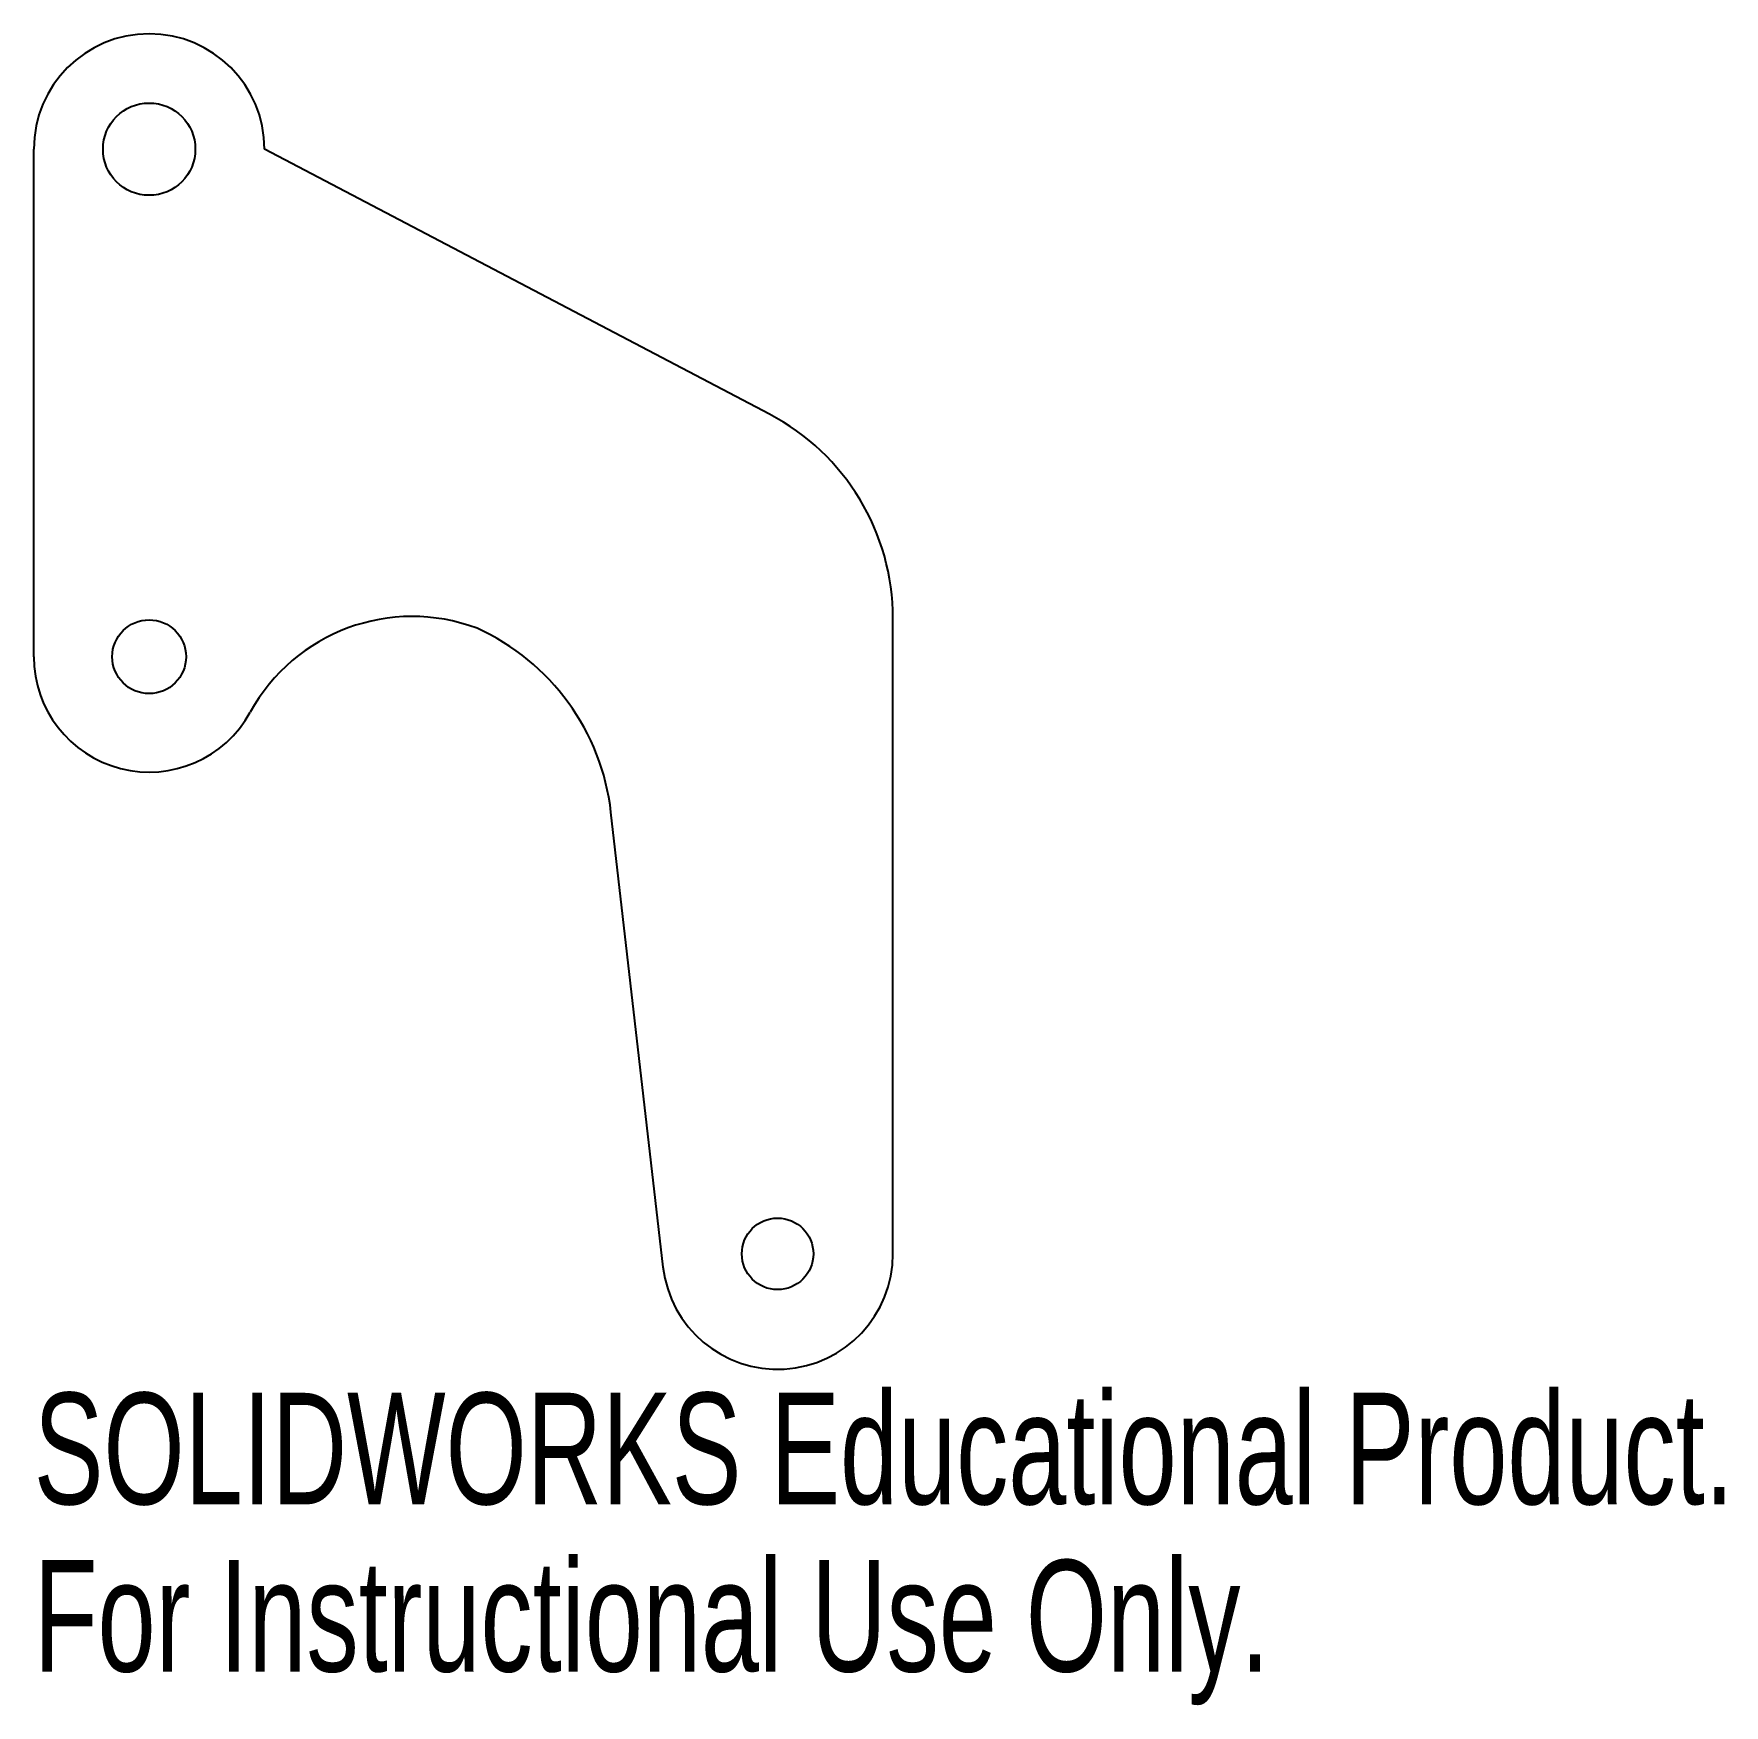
# Model space of a CAD drawing. Header units: millimetres. Extents: x -5 to 68.3, y -56.4 to 16.
import ezdxf

# ---------------------------------------------------------------- set-up
doc = ezdxf.new("R2010")
doc.units = ezdxf.units.MM
doc.styles.add('SLDTEXTSTYLE0', font='TXT', dxfattribs={"width": 0.7})

msp = doc.modelspace()

# ---------------------------------------------------------------- linework, layer by layer
at = {"color": 7, "linetype": 'Continuous', "lineweight": 25}
for p, q in [((-5, -11), (-5, 11)), ((26.886, -0.486), (5, 11)), ((32.239, -36.883), (32.239, -9.341)), ((22.272, -37.452), (20.017, -17.738))]:
    msp.add_line(p, q, dxfattribs=at)
for centre, radius in [((0, 11), 2), ((0, -11), 1.6), ((27.239, -36.883), 1.55)]:
    msp.add_circle(centre, radius, dxfattribs=at)
for centre, radius, start, end in [((0, 11), 5, 0, 180), ((22.239, -9.341), 10, 0.00057, 62.30922), ((11.396, -17.255), 8, 69.40542, 151.23761), ((10.082, -18.875), 10, 6.52494, 65.6173), ((0, -11), 5, 180, 331.23761), ((27.239, -36.883), 5, 186.52494, 0.00057)]:
    msp.add_arc(centre, radius, start, end, dxfattribs=at)

# ---------------------------------------------------------------- texts
at = {"color": 7, "linetype": 'Continuous', "char_height": 4.83362, "attachment_point": 1, "style": 'SLDTEXTSTYLE0'}
for s, insert in [('SOLIDWORKS Educational Product.', (-5, -42.903)), ('For Instructional Use Only.', (-5, -50.153))]:
    msp.add_mtext(s, dxfattribs=dict(at, insert=insert))

doc.saveas('drawing.dxf')
